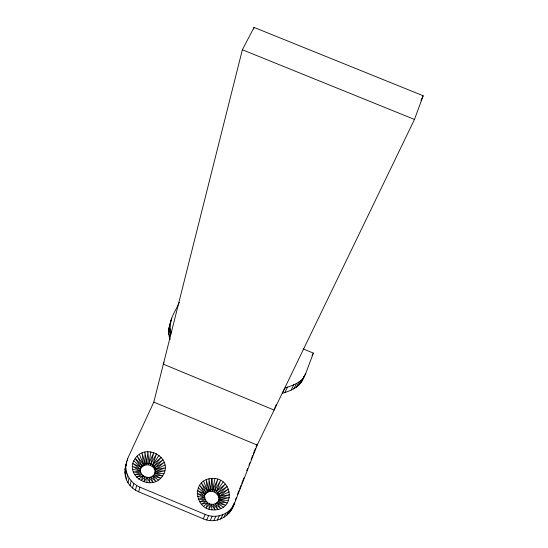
<?xml version="1.0" encoding="UTF-8"?>
<svg xmlns="http://www.w3.org/2000/svg" width="548" height="548" viewBox="0 0 548 548"><rect width="100%" height="100%" fill="white"/><g stroke="black" fill="none" stroke-linecap="round" stroke-linejoin="round"><path stroke-width="0.82" d="M141.603 467.403C145.953 461.848 156.18 465.896 155.063 473.02C159.071 462.279 140 459.395 140.069 470.787L141.014 467.396L135.24 458.34C146.419 442.12 174.223 458.792 162.592 475.931C151.481 492.584 123.17 475.561 135.24 458.34L142.021 465.8L140.596 468.992M163.996 473.424L155.009 473.239L154.55 474.815L155.522 471.438L164.88 470.711L155.009 473.239C151.892 480.774 139.13 477.322 140.48 469.198L132.863 463.519L141.014 467.396L133.794 460.82M146.905 482.576L146.974 477.445L143.925 481.904L145.056 476.911L141.11 480.733L143.336 475.931L136.39 477.041L141.939 474.561L134.637 474.657L140.959 472.903L133.376 472.02L140.459 471.075L132.472 466.348L140.48 469.198M124.821 473.047L125.499 466.341L127.766 458.299L153.817 402.116L242.374 49.758L254.053 27.4L423.179 95.763L414.48 119.45L257.204 445.072L234.66 502.906C231.153 516.148 216.111 524.731 203.274 518.805L138.658 491.789C133.233 489.474 128.705 485.138 126.383 479.685C123.519 473.808 126.184 467.588 126.595 461.498M146.631 464.8L147.85 451.764L149.042 463.245L148.604 464.848M170.188 339.383C168.161 334.718 168.031 329.204 170.106 324.532M171.366 333.006C166.661 322.176 175.415 311.757 179.306 302.325M210.295 491.357L210.939 489.844L211.898 478.466C232.126 476.753 236.517 508.9 214.987 509.873C194.615 511.709 190.245 479.308 211.898 478.466L212.898 489.885L212.24 491.398C209.315 490.994 206.075 492.364 204.767 495.104M150.851 451.915L149.042 463.245L153.776 452.573L150.501 465.375M214.871 478.603L212.898 489.885C208.096 489.008 204.74 493.2 203.993 497.468M124.882 469.663L125.972 464.841M127.211 460.738L127.766 458.299M125.321 476.418L126.424 471.65L125.91 468.252M126.383 479.685L127.492 474.945L126.424 471.65M127.965 482.767L129.095 478.055L127.492 474.945M130.047 485.59L131.198 480.897L129.095 478.055M168.77 329.108L170.784 320.655M170.353 323.895L171.777 318.093M168.579 331.848L169.996 326.101M218.905 499.666L218.851 497.769L219.529 496.269L229.619 494.741L219.584 498.173L218.453 501.489C221.44 496.981 218.186 490.501 212.898 489.885L217.789 479.253L214.138 491.926L212.24 491.398M168.798 334.623L170.216 328.889M169.421 337.376L170.853 331.656M132.561 488.076L133.739 483.405L131.198 480.897M204.144 496.865L204.459 495.645M253.621 29.058L254.053 27.4M135.459 490.159L136.664 485.507L133.739 483.405M143.007 466.115L143.432 464.519L142.048 453.018L145.152 463.629L144.727 465.231M138.658 491.789L139.898 487.158L136.664 485.507M152.2 466.348L156.543 453.723L150.947 463.779M153.584 467.697L154.043 466.101L161.215 457.333L152.645 464.752L159.05 455.333M154.563 469.335L155.022 467.745L162.968 459.676L154.043 466.101M205.397 494.029L206.034 492.515L199.63 485.206L205.089 494.138L197.451 490.474L204.623 495.967L205.212 499.735L207.665 502.79L206.178 507.914L209.398 503.783C212.994 505.338 217.652 503.728 219.131 500.002L229.379 497.618L219.584 498.173M155.07 471.15L155.529 469.568L164.242 462.272L155.022 467.745M125.499 466.341L126.369 463.964M303.14 348.891L313.381 353.111L305.729 373.414C302.674 382.463 292.844 385.244 284.837 388.142L282.316 393.368C291.194 390.587 301.551 386.559 303.914 376.387M276.226 404.616L274.11 410.068L163.352 364.18L164.058 362.673M230.975 510.38L234.017 503.352M235.263 500.166L236.195 497.776M237.442 494.584L238.99 490.597M239.613 489.008L241.168 485.021M241.791 483.425L243.97 477.849M246.764 470.677L247.696 468.287M248.943 465.094L249.874 462.704M251.121 459.519L252.676 455.532M253.299 453.936L255.471 448.36M256.094 446.764L257.026 444.373M206.754 492.714L207.391 491.207L206.199 479.76L209.062 490.296L208.418 491.809M203.274 518.805L205.192 514.442C214.967 518.716 227.66 515.367 233.16 505.975M218.851 497.769L218.289 495.926L215.85 492.905L220.563 480.411L214.802 490.412M217.268 494.269L217.94 492.762L225.31 484.055L216.522 491.398L223.098 482.028M206.699 519.942L208.651 515.593M218.289 495.926L218.967 494.426L227.119 486.419L217.94 492.762M217.522 503.119L218.2 501.639L227.283 502.927L219.131 500.002L228.591 500.372M210.24 520.545L212.227 516.202M213.809 520.6L215.83 516.264M217.309 520.107L219.371 515.771M420.96 100.394L423.179 95.763M220.666 519.086L222.755 514.736M218.2 501.639L225.502 505.181L216.85 502.961L220.755 508.503L215.172 503.893L217.953 509.455L213.282 504.352L214.987 509.873L211.316 504.311L209 509.092L209.398 503.783L207.665 502.79L201.383 504.187L206.24 501.406L199.568 501.776L205.212 499.735L198.232 499.098L204.664 497.879L197.157 493.351L204.623 495.967M223.776 517.552L225.899 513.195M285.008 392.204L287.556 386.97M226.577 515.552L228.728 511.188M228.996 513.14L231.167 508.756M232.462 507.338L234.66 502.906M291.2 389.998L293.796 384.758M293.872 388.84L296.495 383.593M312.011 355.823L313.381 353.111M296.317 387.347L298.961 382.093M298.489 385.552L301.153 380.291M300.352 383.497L303.03 378.223M303.037 378.716L305.729 373.414M301.88 381.203L304.558 375.914M203.609 506.263L207.665 502.79M138.569 479.096L143.336 475.931M218.967 494.426L228.468 489.049L219.529 496.269L229.311 491.857M165.003 465.04L155.529 469.568L165.222 467.882L155.522 471.438M197.424 496.262L204.664 497.879M132.643 469.218L140.459 471.075M146.974 477.445L149.947 482.706L148.96 477.493L152.954 482.309L150.885 477.048L155.817 481.391L152.604 476.144L160.722 478.144L154.015 474.849L162.592 475.931L155.009 473.239M242.374 49.758L414.48 119.45M153.817 402.116L257.204 445.072M139.898 487.158L205.192 514.442M214.138 491.926L215.85 492.905M216.85 502.961L223.296 507.064M152.604 476.144L158.434 479.98M198.287 487.727L205.089 494.138M142.021 465.8L137.144 456.169L143.432 464.519L139.439 454.374M206.034 492.515L201.445 482.994L207.391 491.207L203.657 481.158M147.063 463.197L144.884 452.134L145.152 463.629M210.939 489.844L208.973 478.856L209.062 490.296M211.316 504.311L211.973 509.75"/></g></svg>
